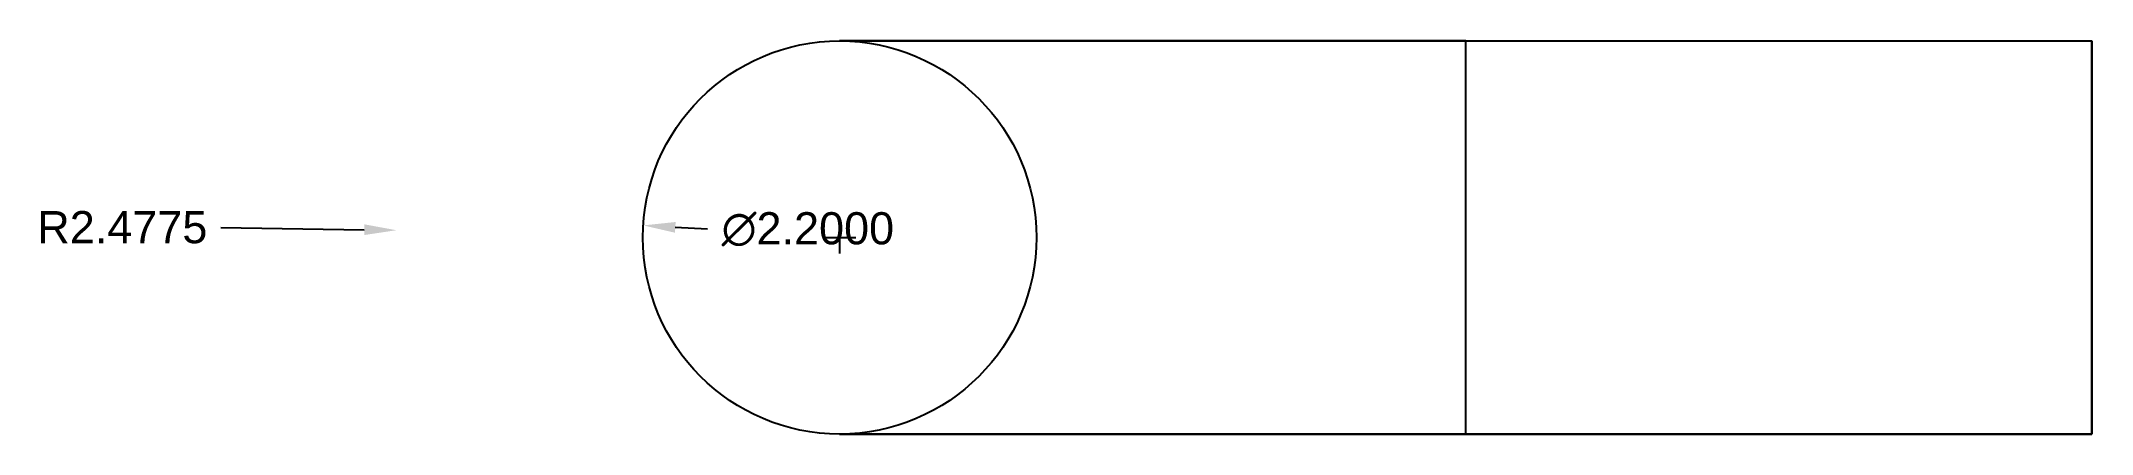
# Model space of a CAD drawing. Header units: millimetres. Extents: x 21.2 to 32.6, y 10.9 to 13.1.
import ezdxf

# ---------------------------------------------------------------- set-up
doc = ezdxf.new("R2010")
doc.units = ezdxf.units.MM
doc.header["$MEASUREMENT"] = 0
doc.styles.get("Standard").update_dxf_attribs({"font": 'arial.ttf'})
doc.dimstyles.get("Standard").update_dxf_attribs({"dimtxt": 0.18, "dimasz": 0.18, "dimexe": 0.18, "dimexo": 0.0625, "dimgap": 0.09, "dimtad": 0, "dimtih": 1, "dimtoh": 1, "dimdec": 4, "dimzin": 0, "dimdsep": 46, "dimtxsty": 'Standard', "dimcen": 0.09, "dimadec": 0, "dimazin": 0, "dimtfac": 1, "dimtdec": 4, "dimtofl": 0, "dimtmove": 0, "dimatfit": 3, "dimfxl": 1, "dimtolj": 1, "dimtzin": 0, "dimarcsym": 0})

# ---------------------------------------------------------------- blocks, each defined once
blk = doc.blocks.new('*D2')
at = {"color": 0, "lineweight": -2, "transparency": 16777216}
blk.add_line((24.885, 12.065), (24.705, 12.076), dxfattribs=at)
at = {"color": 0, "transparency": 16777216}
blk.add_solid([(24.707, 12.106), (24.703, 12.046), (24.526, 12.087)], dxfattribs=at)
at = {"layer": 'Defpoints', "color": 0, "transparency": 16777216}
for p in [(24.526, 12.087, 3.5), (26.722, 11.952, 3.5)]:
    blk.add_point(p, dxfattribs=at)
at = {"color": 0, "transparency": 16777216, "insert": (25.446, 12.065), "char_height": 0.18, "attachment_point": 5}
blk.add_mtext('\\A1;∅2.2000', dxfattribs=at)
blk = doc.blocks.new('*D3')
at = {"color": 0, "lineweight": -2, "transparency": 16777216}
for p, q in [((22.165, 12.076), (22.966, 12.063)), ((25.624, 11.929), (25.624, 12.109)), ((25.534, 12.019), (25.714, 12.019))]:
    blk.add_line(p, q, dxfattribs=at)
at = {"color": 0, "transparency": 16777216}
blk.add_solid([(22.967, 12.093), (22.966, 12.033), (23.146, 12.06)], dxfattribs=at)
at = {"layer": 'Defpoints', "color": 0, "transparency": 16777216}
for p in [(23.146, 12.06, 3.5), (25.624, 12.019, 3.5)]:
    blk.add_point(p, dxfattribs=at)
at = {"color": 0, "transparency": 16777216, "insert": (21.614, 12.076), "char_height": 0.18, "attachment_point": 5}
blk.add_mtext('\\A1;R2.4775', dxfattribs=at)

msp = doc.modelspace()

# ---------------------------------------------------------------- linework, layer by layer
for p, q in [((25.62358, 13.11928), (32.62358, 13.11928)), ((29.12358, 13.11928), (25.62358, 13.11928)), ((29.12358, 10.91928), (29.12358, 13.11928)), ((29.12358, 13.11928), (32.62358, 13.11928)), ((29.12358, 13.11928), (32.62358, 13.11928)), ((29.12358, 10.91928), (29.12358, 13.11928)), ((32.62358, 10.91928), (32.62358, 13.11928)), ((32.62358, 13.11928), (32.62358, 10.91928)), ((32.62358, 13.11928), (32.62358, 10.91928)), ((25.62358, 10.91928), (32.62358, 10.91928)), ((29.12358, 10.91928), (25.62358, 10.91928)), ((32.62358, 10.91928), (28.62358, 10.91928)), ((32.62358, 10.91928), (29.12358, 10.91928)), ((32.62358, 10.91928), (29.12358, 10.91928))]:
    msp.add_line(p, q)
msp.add_circle((25.62358, 12.01928, -1), 1.1)

# ---------------------------------------------------------------- dimensions: what is measured, and where the dimension line sits
dim = msp.add_radius_dim(center=(25.62358, 12.01928, 3.5), mpoint=(23.14639, 12.05994, 3.5), dimstyle='Standard')
dim.commit()
dim.dimension.update_dxf_attribs({"geometry": '*D3', "text_midpoint": (22.16473, 12.07606), "dimtype": 164})
dim = msp.add_diameter_dim_2p(p1=(26.72151, 11.95176, 3.5), p2=(24.52565, 12.08679, 3.5), dimstyle='Standard')
dim.commit()
dim.dimension.update_dxf_attribs({"geometry": '*D2', "text_midpoint": (24.88497, 12.0647), "dimtype": 163})

doc.saveas('drawing.dxf')
